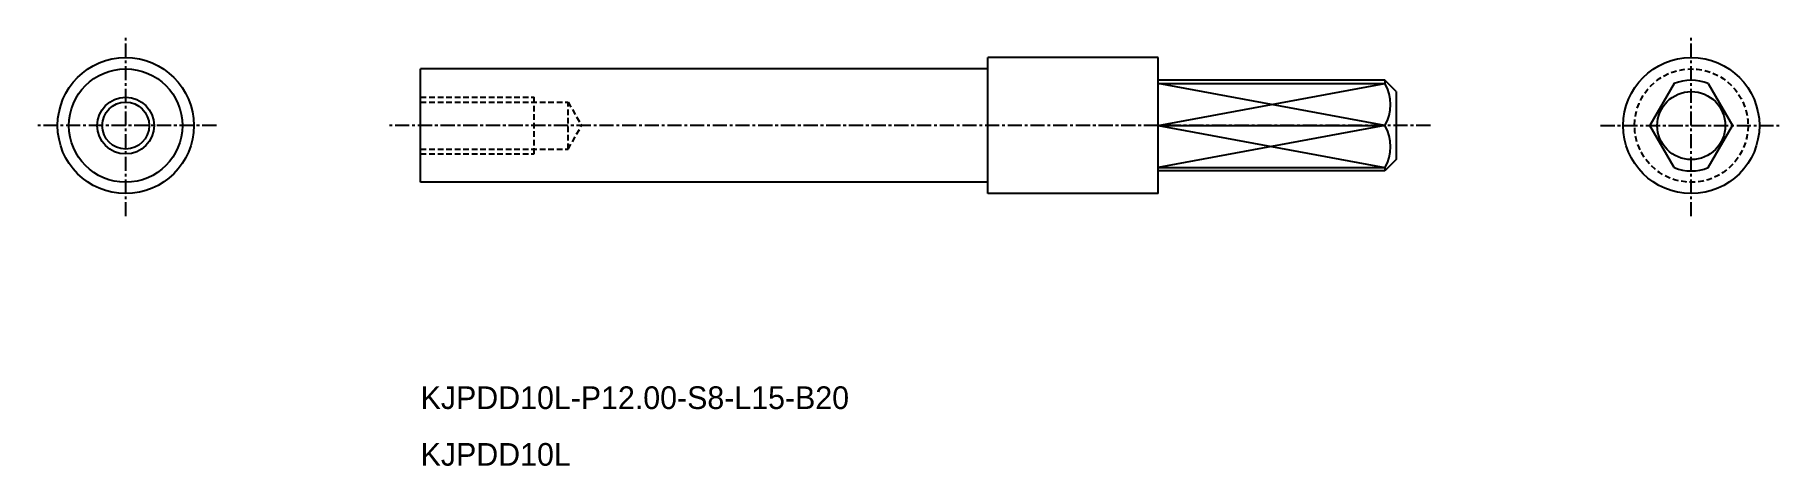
# Model space of a CAD drawing. Extents: x -2535 to -2381, y -745 to -707.
import ezdxf

# ---------------------------------------------------------------- set-up
doc = ezdxf.new("R2010")
doc.units = 0
doc.linetypes.add('CENTER', pattern=[2, 1.25, -0.25, 0.25, -0.25])
doc.linetypes.add('DASHED', pattern=[0.75, 0.5, -0.25])
doc.layers.get('0').update_dxf_attribs({"linetype": 'CONTINUOUS'})
doc.layers.add('CENTER', color=1, linetype='CENTER')

msp = doc.modelspace()

# ---------------------------------------------------------------- linework, layer by layer
at = {"color": 7, "linetype": 'CONTINUOUS'}
for p, q in [((-2450.58, -709.65), (-2500.58, -709.65)), ((-2500.58, -719.65), (-2500.58, -709.65)), ((-2435.58, -708.65), (-2450.58, -708.65)), ((-2450.58, -720.65), (-2450.58, -708.65)), ((-2435.58, -720.65), (-2435.58, -708.65)), ((-2415.58, -710.65), (-2435.58, -710.65)), ((-2435.58, -710.95), (-2415.58, -710.95)), ((-2414.58, -711.65), (-2415.58, -710.65)), ((-2415.58, -710.65), (-2415.58, -710.95)), ((-2390.08, -710.95), (-2392.22, -714.65)), ((-2387.08, -710.95), (-2384.94, -714.65)), ((-2414.58, -711.65), (-2414.58, -717.65)), ((-2435.58, -714.65), (-2415.58, -714.65)), ((-2390.08, -718.36), (-2392.22, -714.65)), ((-2387.08, -718.36), (-2384.94, -714.65)), ((-2435.58, -718.36), (-2415.58, -718.36)), ((-2415.58, -718.65), (-2435.58, -718.65)), ((-2414.58, -717.65), (-2415.58, -718.65)), ((-2415.58, -718.36), (-2415.58, -718.65)), ((-2450.58, -719.65), (-2500.58, -719.65)), ((-2435.58, -720.65), (-2450.58, -720.65))]:
    msp.add_line(p, q, dxfattribs=at)
at = {"color": 3, "linetype": 'CONTINUOUS'}
for p, q in [((-2435.58, -714.65), (-2415.58, -710.95)), ((-2415.58, -714.65), (-2435.58, -710.95)), ((-2415.58, -714.65), (-2435.58, -718.36)), ((-2435.58, -714.65), (-2415.58, -718.36))]:
    msp.add_line(p, q, dxfattribs=at)
at = {"color": 3, "linetype": 'DASHED'}
for p, q in [((-2500.58, -712.15), (-2490.58, -712.15)), ((-2500.58, -712.59), (-2487.58, -712.59)), ((-2490.58, -717.15), (-2490.58, -712.15)), ((-2487.58, -716.72), (-2487.58, -712.59)), ((-2487.58, -712.59), (-2486.39, -714.65)), ((-2487.58, -716.72), (-2486.39, -714.65)), ((-2500.58, -716.72), (-2487.58, -716.72)), ((-2500.58, -717.15), (-2490.58, -717.15))]:
    msp.add_line(p, q, dxfattribs=at)
at = {"color": 7, "linetype": 'CONTINUOUS'}
for centre, radius in [((-2526.58, -714.65), 6), ((-2526.58, -714.65), 5), ((-2388.58, -714.65), 6), ((-2526.58, -714.65), 2.07), ((-2388.58, -714.65), 3)]:
    msp.add_circle(centre, radius, dxfattribs=at)
at = {"color": 3, "linetype": 'DASHED'}
msp.add_circle((-2388.58, -714.65), 5, dxfattribs=at)
at = {"color": 3, "linetype": 'CONTINUOUS'}
msp.add_circle((-2526.58, -714.65), 2.5, dxfattribs=at)
at = {"color": 7, "linetype": 'CONTINUOUS'}
for centre, radius, start, end in [((-2418.77, -712.8), 3.69, 329.815, 30.185), ((-2388.58, -714.65), 4, 67.9757, 112.0243), ((-2418.77, -716.51), 3.69, 329.815, 30.185), ((-2388.58, -714.65), 4, 247.9757, 292.0243)]:
    msp.add_arc(centre, radius, start, end, dxfattribs=at)
at = {"layer": 'CENTER', "color": 1, "linetype": 'CENTER'}
for p, q in [((-2526.58, -722.65), (-2526.58, -706.65)), ((-2388.58, -722.65), (-2388.58, -706.65)), ((-2518.58, -714.65), (-2534.58, -714.65)), ((-2411.58, -714.65), (-2503.58, -714.65)), ((-2396.58, -714.65), (-2380.58, -714.65))]:
    msp.add_line(p, q, dxfattribs=at)

# ---------------------------------------------------------------- texts
at = {"color": 7, "linetype": 'CONTINUOUS'}
for s, p in [('KJPDD10L-P12.00-S8-L15-B20', (-2500.58, -739.65)), ('KJPDD10L', (-2500.58, -744.65))]:
    msp.add_text(s, height=2, dxfattribs=at).set_placement(p)

doc.saveas('drawing.dxf')
